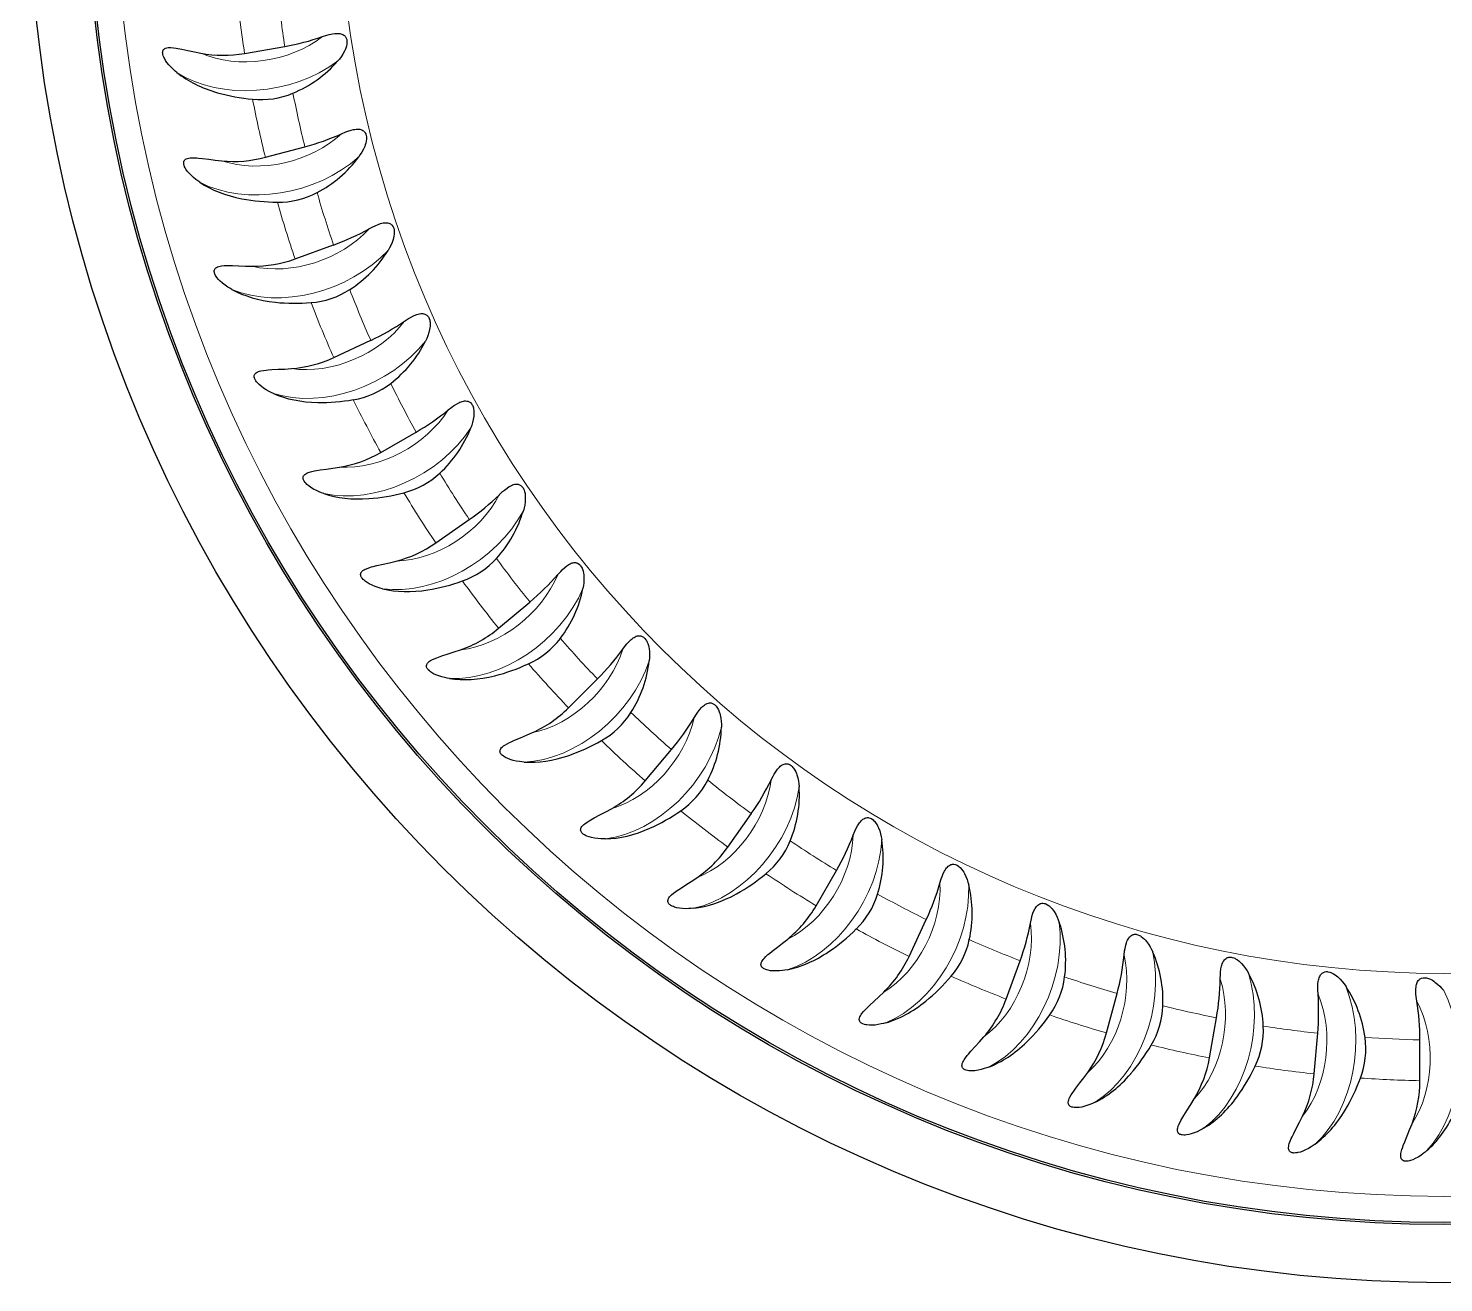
# Model space of a CAD drawing. Extents: x 0 to 297, y 0 to 529.
# Drawn here: x 119.11 to 153.79, y 459.99 to 490.74 of the extents above; entities that cross this region are included whole.
import ezdxf

# ---------------------------------------------------------------- set-up
doc = ezdxf.new("R2010")
doc.units = 0

msp = doc.modelspace()

# ---------------------------------------------------------------- linework, layer by layer
at = {"color": 7, "lineweight": 30, "ltscale": 0.025005}
for p, q in [((124.41, 490.119), (125.395, 490.293)), ((124.92, 487.574), (125.886, 487.833)), ((125.65, 485.083), (126.589, 485.425)), ((126.594, 482.665), (127.5, 483.088)), ((127.745, 480.339), (128.611, 480.839)), ((130.633, 476.03), (131.399, 476.673)), ((134.225, 472.289), (134.867, 473.055)), ((138.412, 469.228), (138.912, 470.094)), ((143.066, 466.94), (143.409, 467.88)), ((145.526, 466.109), (145.784, 467.076)), ((150.614, 465.105), (150.701, 466.101)), ((153.204, 464.939), (153.204, 465.939))]:
    msp.add_line(p, q, dxfattribs=at)
at = {"color": 7, "lineweight": 30, "ltscale": 0.025006}
for p, q in [((129.095, 478.121), (129.914, 478.695)), ((132.347, 474.081), (133.054, 474.788)), ((136.251, 470.667), (136.825, 471.486)), ((140.689, 467.982), (141.112, 468.889)), ((148.048, 465.496), (148.221, 466.481))]:
    msp.add_line(p, q, dxfattribs=at)
at = {"color": 7, "lineweight": 30}
for points in [[(126.319, 490.533), (126.425, 490.567), (126.479, 490.582), (126.56, 490.6), (126.622, 490.609), (126.654, 490.612), (126.685, 490.613), (126.716, 490.612), (126.747, 490.608), (126.772, 490.603), (126.795, 490.595), (126.821, 490.584), (126.844, 490.57), (126.859, 490.558), (126.872, 490.545), (126.883, 490.531), (126.893, 490.515), (126.908, 490.482), (126.913, 490.461), (126.917, 490.441), (126.919, 490.398), (126.918, 490.373), (126.914, 490.347), (126.903, 490.296), (126.887, 490.247), (126.873, 490.21), (126.856, 490.175), (126.818, 490.106), (126.775, 490.04), (126.733, 489.983), (126.688, 489.929)], [(122.753, 489.652), (122.709, 489.689), (122.665, 489.728), (122.609, 489.782), (122.557, 489.839), (122.508, 489.901), (122.474, 489.951), (122.444, 490.003), (122.431, 490.031), (122.419, 490.059), (122.408, 490.098), (122.405, 490.118), (122.403, 490.138), (122.404, 490.157), (122.407, 490.176), (122.414, 490.197), (122.425, 490.214), (122.439, 490.229), (122.456, 490.241), (122.475, 490.25), (122.505, 490.259), (122.537, 490.264), (122.569, 490.266), (122.602, 490.266), (122.669, 490.26), (122.734, 490.251), (122.778, 490.244), (122.869, 490.226), (123.023, 490.192), (123.179, 490.158), (123.337, 490.126)], [(126.786, 488.152), (126.888, 488.196), (126.94, 488.215), (127.02, 488.24), (127.081, 488.255), (127.112, 488.26), (127.144, 488.264), (127.174, 488.266), (127.206, 488.265), (127.23, 488.262), (127.255, 488.256), (127.281, 488.248), (127.306, 488.235), (127.321, 488.225), (127.335, 488.213), (127.348, 488.2), (127.359, 488.185), (127.377, 488.153), (127.384, 488.133), (127.389, 488.113), (127.395, 488.071), (127.396, 488.045), (127.395, 488.019), (127.388, 487.968), (127.377, 487.917), (127.365, 487.88), (127.352, 487.843), (127.32, 487.771), (127.282, 487.701), (127.245, 487.641), (127.205, 487.583)], [(123.31, 486.964), (123.262, 486.997), (123.216, 487.032), (123.156, 487.081), (123.098, 487.134), (123.044, 487.191), (123.006, 487.237), (122.971, 487.287), (122.956, 487.314), (122.942, 487.341), (122.928, 487.378), (122.923, 487.398), (122.919, 487.417), (122.918, 487.437), (122.919, 487.456), (122.925, 487.477), (122.934, 487.496), (122.947, 487.512), (122.963, 487.525), (122.981, 487.536), (123.011, 487.548), (123.041, 487.555), (123.073, 487.56), (123.106, 487.562), (123.173, 487.563), (123.239, 487.559), (123.284, 487.556), (123.375, 487.546), (123.532, 487.526), (123.691, 487.506), (123.851, 487.487)], [(127.458, 485.822), (127.556, 485.874), (127.607, 485.898), (127.684, 485.93), (127.743, 485.95), (127.774, 485.958), (127.805, 485.964), (127.835, 485.968), (127.867, 485.97), (127.892, 485.969), (127.916, 485.966), (127.943, 485.96), (127.969, 485.95), (127.985, 485.941), (128, 485.93), (128.014, 485.918), (128.026, 485.904), (128.047, 485.874), (128.056, 485.855), (128.063, 485.835), (128.072, 485.794), (128.075, 485.768), (128.077, 485.742), (128.074, 485.69), (128.067, 485.639), (128.059, 485.601), (128.049, 485.563), (128.024, 485.488), (127.992, 485.415), (127.961, 485.353), (127.926, 485.292)], [(124.1, 484.335), (124.049, 484.364), (123.999, 484.394), (123.935, 484.438), (123.873, 484.486), (123.814, 484.538), (123.772, 484.581), (123.734, 484.627), (123.716, 484.652), (123.7, 484.679), (123.682, 484.715), (123.675, 484.733), (123.67, 484.753), (123.667, 484.772), (123.667, 484.791), (123.671, 484.813), (123.678, 484.832), (123.689, 484.849), (123.705, 484.864), (123.722, 484.876), (123.75, 484.89), (123.78, 484.901), (123.811, 484.908), (123.844, 484.913), (123.91, 484.92), (123.977, 484.922), (124.021, 484.922), (124.113, 484.92), (124.271, 484.914), (124.431, 484.908), (124.592, 484.904)], [(128.331, 483.559), (128.424, 483.619), (128.472, 483.647), (128.546, 483.686), (128.604, 483.711), (128.634, 483.722), (128.664, 483.731), (128.694, 483.738), (128.725, 483.742), (128.75, 483.744), (128.775, 483.743), (128.802, 483.738), (128.829, 483.731), (128.846, 483.723), (128.862, 483.714), (128.876, 483.703), (128.89, 483.691), (128.913, 483.662), (128.924, 483.644), (128.932, 483.624), (128.945, 483.584), (128.951, 483.559), (128.954, 483.533), (128.957, 483.481), (128.954, 483.429), (128.949, 483.391), (128.942, 483.352), (128.923, 483.276), (128.899, 483.2), (128.873, 483.135), (128.843, 483.071)], [(125.115, 481.785), (125.062, 481.809), (125.01, 481.835), (124.942, 481.873), (124.876, 481.915), (124.813, 481.962), (124.767, 482.001), (124.725, 482.044), (124.705, 482.068), (124.687, 482.092), (124.666, 482.127), (124.658, 482.145), (124.651, 482.163), (124.646, 482.183), (124.644, 482.202), (124.646, 482.223), (124.652, 482.243), (124.662, 482.261), (124.675, 482.277), (124.691, 482.291), (124.718, 482.308), (124.747, 482.32), (124.778, 482.331), (124.81, 482.339), (124.875, 482.351), (124.941, 482.359), (124.986, 482.363), (125.078, 482.369), (125.235, 482.377), (125.395, 482.384), (125.556, 482.394)], [(129.398, 481.38), (129.486, 481.448), (129.531, 481.481), (129.601, 481.526), (129.657, 481.556), (129.685, 481.569), (129.715, 481.581), (129.744, 481.59), (129.774, 481.597), (129.799, 481.601), (129.824, 481.602), (129.852, 481.6), (129.879, 481.595), (129.896, 481.589), (129.913, 481.581), (129.929, 481.572), (129.943, 481.56), (129.969, 481.534), (129.981, 481.516), (129.991, 481.498), (130.008, 481.459), (130.015, 481.435), (130.021, 481.409), (130.028, 481.358), (130.03, 481.306), (130.028, 481.267), (130.025, 481.228), (130.013, 481.15), (129.995, 481.073), (129.974, 481.005), (129.951, 480.939)], [(126.349, 479.333), (126.294, 479.352), (126.24, 479.374), (126.169, 479.406), (126.1, 479.442), (126.033, 479.483), (125.984, 479.518), (125.937, 479.557), (125.916, 479.579), (125.895, 479.602), (125.872, 479.634), (125.862, 479.652), (125.853, 479.67), (125.847, 479.688), (125.844, 479.707), (125.843, 479.729), (125.847, 479.749), (125.855, 479.768), (125.868, 479.785), (125.882, 479.8), (125.908, 479.819), (125.936, 479.834), (125.965, 479.847), (125.997, 479.858), (126.061, 479.876), (126.126, 479.89), (126.169, 479.898), (126.26, 479.912), (126.417, 479.933), (126.576, 479.954), (126.735, 479.978)], [(130.651, 479.303), (130.732, 479.379), (130.774, 479.415), (130.84, 479.466), (130.893, 479.501), (130.92, 479.516), (130.949, 479.53), (130.977, 479.542), (131.007, 479.552), (131.031, 479.558), (131.056, 479.561), (131.084, 479.562), (131.111, 479.559), (131.129, 479.555), (131.146, 479.548), (131.163, 479.54), (131.178, 479.53), (131.206, 479.506), (131.219, 479.49), (131.231, 479.472), (131.251, 479.435), (131.261, 479.411), (131.269, 479.386), (131.28, 479.336), (131.286, 479.284), (131.288, 479.245), (131.288, 479.206), (131.283, 479.127), (131.272, 479.049), (131.257, 478.98), (131.24, 478.912)], [(127.791, 476.998), (127.735, 477.012), (127.679, 477.029), (127.606, 477.055), (127.534, 477.085), (127.463, 477.12), (127.411, 477.151), (127.362, 477.185), (127.339, 477.205), (127.316, 477.226), (127.29, 477.256), (127.278, 477.273), (127.269, 477.29), (127.261, 477.308), (127.256, 477.327), (127.253, 477.348), (127.256, 477.369), (127.262, 477.388), (127.273, 477.406), (127.286, 477.423), (127.31, 477.444), (127.336, 477.461), (127.364, 477.477), (127.395, 477.49), (127.457, 477.514), (127.521, 477.533), (127.564, 477.545), (127.653, 477.567), (127.807, 477.602), (127.963, 477.637), (128.12, 477.674)], [(132.08, 477.343), (132.154, 477.425), (132.193, 477.465), (132.254, 477.522), (132.304, 477.561), (132.33, 477.579), (132.357, 477.595), (132.384, 477.61), (132.412, 477.622), (132.436, 477.63), (132.461, 477.636), (132.488, 477.639), (132.516, 477.638), (132.534, 477.635), (132.552, 477.63), (132.569, 477.624), (132.585, 477.615), (132.615, 477.593), (132.63, 477.578), (132.643, 477.562), (132.666, 477.527), (132.678, 477.504), (132.688, 477.48), (132.704, 477.43), (132.714, 477.379), (132.72, 477.341), (132.723, 477.302), (132.725, 477.223), (132.72, 477.144), (132.712, 477.074), (132.7, 477.005)], [(133.674, 475.515), (133.741, 475.604), (133.776, 475.647), (133.832, 475.708), (133.878, 475.752), (133.902, 475.772), (133.928, 475.791), (133.954, 475.807), (133.981, 475.822), (134.004, 475.832), (134.028, 475.84), (134.055, 475.845), (134.083, 475.847), (134.101, 475.846), (134.119, 475.842), (134.137, 475.837), (134.154, 475.83), (134.185, 475.811), (134.201, 475.797), (134.216, 475.782), (134.242, 475.749), (134.256, 475.727), (134.268, 475.704), (134.288, 475.656), (134.303, 475.607), (134.312, 475.568), (134.319, 475.53), (134.327, 475.452), (134.33, 475.372), (134.327, 475.302), (134.322, 475.232)], [(129.432, 474.797), (129.375, 474.807), (129.318, 474.819), (129.242, 474.838), (129.168, 474.861), (129.095, 474.89), (129.04, 474.916), (128.988, 474.947), (128.963, 474.964), (128.939, 474.983), (128.91, 475.011), (128.897, 475.027), (128.886, 475.043), (128.876, 475.06), (128.87, 475.078), (128.866, 475.099), (128.866, 475.12), (128.871, 475.14), (128.88, 475.159), (128.892, 475.177), (128.913, 475.199), (128.938, 475.219), (128.965, 475.237), (128.994, 475.253), (129.054, 475.282), (129.116, 475.307), (129.158, 475.322), (129.245, 475.352), (129.395, 475.4), (129.548, 475.449), (129.7, 475.5)], [(135.422, 473.833), (135.48, 473.927), (135.512, 473.973), (135.563, 474.039), (135.604, 474.086), (135.627, 474.109), (135.65, 474.13), (135.675, 474.148), (135.701, 474.166), (135.723, 474.177), (135.746, 474.187), (135.773, 474.195), (135.8, 474.199), (135.818, 474.199), (135.837, 474.198), (135.855, 474.194), (135.872, 474.189), (135.905, 474.172), (135.922, 474.16), (135.939, 474.147), (135.967, 474.116), (135.983, 474.095), (135.997, 474.073), (136.021, 474.027), (136.04, 473.979), (136.052, 473.942), (136.063, 473.904), (136.078, 473.827), (136.087, 473.748), (136.091, 473.678), (136.092, 473.607)], [(131.258, 472.748), (131.2, 472.753), (131.142, 472.76), (131.066, 472.772), (130.99, 472.789), (130.914, 472.811), (130.858, 472.833), (130.803, 472.858), (130.776, 472.874), (130.751, 472.891), (130.72, 472.916), (130.705, 472.93), (130.693, 472.945), (130.682, 472.962), (130.674, 472.979), (130.668, 473), (130.666, 473.021), (130.669, 473.041), (130.677, 473.061), (130.687, 473.079), (130.707, 473.104), (130.73, 473.126), (130.755, 473.146), (130.782, 473.164), (130.84, 473.198), (130.899, 473.228), (130.939, 473.247), (131.023, 473.284), (131.169, 473.346), (131.317, 473.407), (131.464, 473.472)], [(137.309, 472.31), (137.36, 472.408), (137.387, 472.457), (137.432, 472.527), (137.469, 472.578), (137.489, 472.602), (137.511, 472.625), (137.534, 472.646), (137.558, 472.665), (137.579, 472.679), (137.601, 472.691), (137.627, 472.701), (137.654, 472.707), (137.672, 472.709), (137.691, 472.709), (137.709, 472.707), (137.727, 472.703), (137.761, 472.69), (137.78, 472.679), (137.797, 472.667), (137.828, 472.639), (137.845, 472.619), (137.861, 472.599), (137.889, 472.555), (137.913, 472.509), (137.928, 472.473), (137.942, 472.436), (137.963, 472.36), (137.98, 472.283), (137.99, 472.213), (137.996, 472.143)], [(133.256, 470.866), (133.198, 470.866), (133.14, 470.867), (133.062, 470.873), (132.985, 470.883), (132.908, 470.899), (132.85, 470.915), (132.793, 470.936), (132.765, 470.949), (132.738, 470.964), (132.705, 470.986), (132.69, 470.999), (132.676, 471.013), (132.663, 471.028), (132.654, 471.045), (132.646, 471.065), (132.643, 471.086), (132.644, 471.106), (132.65, 471.127), (132.658, 471.146), (132.676, 471.172), (132.697, 471.196), (132.72, 471.218), (132.746, 471.239), (132.8, 471.278), (132.856, 471.313), (132.895, 471.335), (132.975, 471.38), (133.115, 471.453), (133.257, 471.528), (133.398, 471.605)], [(139.322, 470.956), (139.364, 471.059), (139.387, 471.11), (139.425, 471.184), (139.458, 471.238), (139.476, 471.264), (139.496, 471.288), (139.517, 471.311), (139.539, 471.332), (139.559, 471.348), (139.58, 471.362), (139.605, 471.374), (139.631, 471.383), (139.649, 471.386), (139.668, 471.388), (139.686, 471.387), (139.704, 471.385), (139.74, 471.374), (139.759, 471.366), (139.777, 471.355), (139.811, 471.33), (139.829, 471.312), (139.847, 471.293), (139.879, 471.252), (139.906, 471.208), (139.925, 471.173), (139.941, 471.138), (139.97, 471.064), (139.992, 470.988), (140.009, 470.92), (140.021, 470.851)], [(141.446, 469.784), (141.478, 469.89), (141.497, 469.942), (141.528, 470.02), (141.557, 470.076), (141.572, 470.103), (141.59, 470.13), (141.609, 470.154), (141.629, 470.177), (141.647, 470.195), (141.667, 470.21), (141.691, 470.224), (141.716, 470.235), (141.734, 470.241), (141.752, 470.244), (141.77, 470.245), (141.789, 470.244), (141.825, 470.237), (141.845, 470.23), (141.864, 470.221), (141.9, 470.198), (141.92, 470.182), (141.939, 470.165), (141.974, 470.127), (142.006, 470.085), (142.027, 470.052), (142.046, 470.018), (142.081, 469.948), (142.111, 469.874), (142.132, 469.807), (142.151, 469.739)], [(135.41, 469.165), (135.353, 469.16), (135.294, 469.156), (135.217, 469.155), (135.139, 469.159), (135.061, 469.168), (135.001, 469.179), (134.943, 469.195), (134.914, 469.205), (134.886, 469.217), (134.851, 469.237), (134.835, 469.248), (134.819, 469.261), (134.806, 469.275), (134.795, 469.291), (134.785, 469.31), (134.78, 469.331), (134.78, 469.351), (134.784, 469.372), (134.791, 469.392), (134.806, 469.419), (134.824, 469.445), (134.846, 469.469), (134.869, 469.492), (134.92, 469.536), (134.973, 469.575), (135.01, 469.601), (135.086, 469.653), (135.219, 469.738), (135.354, 469.824), (135.488, 469.913)], [(143.663, 468.801), (143.686, 468.909), (143.7, 468.963), (143.725, 469.043), (143.748, 469.102), (143.762, 469.13), (143.777, 469.158), (143.793, 469.184), (143.812, 469.209), (143.828, 469.228), (143.847, 469.245), (143.869, 469.261), (143.893, 469.274), (143.91, 469.281), (143.928, 469.286), (143.946, 469.288), (143.965, 469.289), (144.002, 469.285), (144.022, 469.28), (144.042, 469.272), (144.079, 469.253), (144.101, 469.239), (144.121, 469.223), (144.16, 469.188), (144.195, 469.15), (144.219, 469.119), (144.241, 469.087), (144.282, 469.019), (144.318, 468.949), (144.345, 468.884), (144.37, 468.818)], [(145.958, 468.015), (145.971, 468.125), (145.981, 468.18), (145.998, 468.262), (146.016, 468.322), (146.027, 468.351), (146.04, 468.38), (146.054, 468.408), (146.07, 468.434), (146.085, 468.454), (146.102, 468.473), (146.123, 468.491), (146.146, 468.507), (146.162, 468.515), (146.18, 468.521), (146.198, 468.525), (146.216, 468.528), (146.253, 468.527), (146.273, 468.523), (146.294, 468.518), (146.333, 468.502), (146.356, 468.49), (146.378, 468.476), (146.419, 468.444), (146.457, 468.409), (146.484, 468.38), (146.509, 468.35), (146.555, 468.287), (146.597, 468.219), (146.63, 468.157), (146.66, 468.094)], [(137.705, 467.658), (137.648, 467.648), (137.59, 467.64), (137.513, 467.632), (137.435, 467.628), (137.356, 467.63), (137.296, 467.636), (137.237, 467.647), (137.207, 467.655), (137.178, 467.665), (137.141, 467.681), (137.124, 467.691), (137.108, 467.702), (137.093, 467.716), (137.08, 467.73), (137.069, 467.749), (137.063, 467.769), (137.06, 467.789), (137.062, 467.81), (137.068, 467.83), (137.08, 467.859), (137.097, 467.886), (137.116, 467.912), (137.137, 467.937), (137.184, 467.985), (137.233, 468.029), (137.267, 468.058), (137.339, 468.116), (137.464, 468.212), (137.591, 468.31), (137.717, 468.411)], [(148.312, 467.432), (148.316, 467.543), (148.321, 467.598), (148.331, 467.681), (148.344, 467.743), (148.352, 467.773), (148.362, 467.803), (148.374, 467.832), (148.388, 467.86), (148.401, 467.881), (148.416, 467.901), (148.435, 467.921), (148.457, 467.938), (148.473, 467.948), (148.489, 467.955), (148.507, 467.961), (148.525, 467.965), (148.562, 467.967), (148.582, 467.966), (148.603, 467.962), (148.644, 467.95), (148.667, 467.939), (148.69, 467.928), (148.734, 467.9), (148.775, 467.868), (148.804, 467.842), (148.832, 467.814), (148.884, 467.755), (148.931, 467.691), (148.97, 467.632), (149.005, 467.572)], [(150.709, 467.056), (150.703, 467.167), (150.702, 467.223), (150.706, 467.306), (150.713, 467.369), (150.719, 467.4), (150.726, 467.431), (150.735, 467.46), (150.747, 467.489), (150.758, 467.511), (150.771, 467.533), (150.789, 467.554), (150.809, 467.573), (150.823, 467.584), (150.839, 467.593), (150.856, 467.601), (150.874, 467.606), (150.91, 467.612), (150.931, 467.612), (150.952, 467.61), (150.994, 467.601), (151.018, 467.593), (151.042, 467.583), (151.088, 467.559), (151.132, 467.531), (151.163, 467.507), (151.193, 467.482), (151.25, 467.428), (151.303, 467.368), (151.346, 467.313), (151.387, 467.256)], [(153.129, 466.891), (153.113, 467.001), (153.108, 467.056), (153.104, 467.14), (153.106, 467.203), (153.109, 467.234), (153.113, 467.265), (153.12, 467.296), (153.129, 467.325), (153.138, 467.349), (153.149, 467.371), (153.165, 467.394), (153.183, 467.415), (153.197, 467.427), (153.212, 467.437), (153.228, 467.446), (153.245, 467.453), (153.281, 467.462), (153.302, 467.464), (153.323, 467.464), (153.365, 467.458), (153.39, 467.453), (153.415, 467.445), (153.463, 467.425), (153.509, 467.401), (153.542, 467.38), (153.574, 467.357), (153.635, 467.308), (153.693, 467.254), (153.741, 467.203), (153.787, 467.149)], [(140.122, 466.358), (140.066, 466.342), (140.009, 466.329), (139.933, 466.314), (139.855, 466.304), (139.777, 466.299), (139.717, 466.3), (139.656, 466.306), (139.626, 466.311), (139.596, 466.318), (139.558, 466.331), (139.54, 466.339), (139.523, 466.349), (139.507, 466.361), (139.494, 466.374), (139.481, 466.392), (139.473, 466.411), (139.469, 466.431), (139.468, 466.452), (139.472, 466.473), (139.482, 466.503), (139.496, 466.532), (139.513, 466.559), (139.532, 466.586), (139.575, 466.637), (139.62, 466.686), (139.651, 466.717), (139.718, 466.781), (139.834, 466.888), (139.951, 466.997), (140.068, 467.108)], [(142.643, 465.272), (142.588, 465.252), (142.533, 465.234), (142.458, 465.213), (142.382, 465.196), (142.304, 465.184), (142.244, 465.18), (142.184, 465.18), (142.153, 465.182), (142.123, 465.187), (142.084, 465.197), (142.065, 465.203), (142.047, 465.212), (142.03, 465.222), (142.016, 465.234), (142.001, 465.251), (141.991, 465.269), (141.986, 465.288), (141.984, 465.31), (141.986, 465.331), (141.993, 465.361), (142.004, 465.391), (142.019, 465.42), (142.036, 465.448), (142.073, 465.503), (142.114, 465.555), (142.143, 465.59), (142.203, 465.659), (142.31, 465.776), (142.417, 465.894), (142.524, 466.015)], [(145.249, 464.411), (145.197, 464.386), (145.143, 464.363), (145.071, 464.335), (144.996, 464.312), (144.92, 464.293), (144.86, 464.284), (144.8, 464.279), (144.769, 464.279), (144.738, 464.28), (144.699, 464.287), (144.68, 464.292), (144.661, 464.299), (144.643, 464.307), (144.628, 464.318), (144.612, 464.334), (144.6, 464.351), (144.593, 464.37), (144.589, 464.391), (144.589, 464.412), (144.594, 464.443), (144.603, 464.473), (144.614, 464.503), (144.629, 464.533), (144.662, 464.591), (144.698, 464.647), (144.723, 464.683), (144.778, 464.758), (144.873, 464.884), (144.97, 465.011), (145.066, 465.14)], [(147.921, 463.78), (147.87, 463.75), (147.819, 463.723), (147.749, 463.689), (147.677, 463.659), (147.602, 463.634), (147.544, 463.619), (147.484, 463.609), (147.454, 463.606), (147.423, 463.605), (147.383, 463.608), (147.363, 463.612), (147.344, 463.617), (147.326, 463.624), (147.309, 463.633), (147.292, 463.647), (147.279, 463.664), (147.27, 463.682), (147.265, 463.702), (147.263, 463.723), (147.265, 463.755), (147.271, 463.786), (147.28, 463.817), (147.292, 463.848), (147.32, 463.908), (147.351, 463.967), (147.373, 464.005), (147.42, 464.084), (147.505, 464.218), (147.59, 464.353), (147.674, 464.491)], [(150.637, 463.384), (150.589, 463.35), (150.541, 463.318), (150.474, 463.279), (150.405, 463.243), (150.332, 463.211), (150.275, 463.191), (150.217, 463.176), (150.187, 463.17), (150.156, 463.167), (150.116, 463.166), (150.096, 463.168), (150.077, 463.171), (150.058, 463.177), (150.04, 463.185), (150.022, 463.197), (150.008, 463.212), (149.998, 463.229), (149.99, 463.249), (149.986, 463.27), (149.986, 463.302), (149.989, 463.333), (149.996, 463.365), (150.004, 463.397), (150.027, 463.46), (150.053, 463.521), (150.071, 463.561), (150.112, 463.644), (150.184, 463.784), (150.258, 463.926), (150.33, 464.071)], [(153.377, 463.226), (153.333, 463.189), (153.287, 463.153), (153.224, 463.107), (153.158, 463.065), (153.089, 463.028), (153.034, 463.003), (152.977, 462.982), (152.948, 462.974), (152.917, 462.968), (152.878, 462.964), (152.858, 462.964), (152.838, 462.966), (152.818, 462.97), (152.8, 462.976), (152.781, 462.987), (152.766, 463.001), (152.754, 463.017), (152.745, 463.036), (152.739, 463.056), (152.736, 463.088), (152.736, 463.12), (152.74, 463.151), (152.746, 463.184), (152.763, 463.249), (152.783, 463.312), (152.798, 463.354), (152.832, 463.44), (152.891, 463.586), (152.952, 463.734), (153.011, 463.884)]]:
    msp.add_lwpolyline(points, dxfattribs=at)
for radius in [34.7, 33.275, 33.225]:
    msp.add_circle((153.811, 494.687), radius, dxfattribs=at)
at = {"color": 7, "lineweight": 13}
for radius in [32.583, 27.117]:
    msp.add_circle((153.811, 494.687), radius, dxfattribs=at)
for radius, start, end in [(29.754, 186.0234, 188.8309), (28.754, 186.1086, 188.7902), (29.754, 191.0234, 193.8309), (28.754, 191.1086, 193.7902), (28.754, 196.1086, 198.7902), (29.754, 196.0234, 198.8309), (28.754, 201.1086, 203.7902), (29.754, 201.0234, 203.8309), (28.754, 206.1086, 208.7902), (29.754, 206.0234, 208.8309), (28.754, 211.1086, 213.7902), (29.754, 211.0234, 213.8309), (28.754, 216.1086, 218.7902), (29.754, 216.0234, 218.8309), (28.754, 221.1086, 223.7902), (29.754, 221.0234, 223.8309), (28.754, 226.1086, 228.7902), (29.754, 226.0234, 228.8309), (28.754, 231.1086, 233.7902), (29.754, 231.0234, 233.8309), (28.754, 236.1086, 238.7902), (29.754, 236.0234, 238.8309), (28.754, 241.1086, 243.7902), (29.754, 241.0234, 243.8309), (28.754, 246.1086, 248.7902), (29.754, 246.0234, 248.8309), (28.754, 251.1086, 253.7902), (28.754, 256.1086, 258.7902), (29.754, 251.0234, 253.8309), (28.754, 261.1086, 263.7902), (29.754, 256.0234, 258.8309), (28.754, 266.1086, 268.7902), (29.754, 261.0234, 263.8309), (29.754, 266.0234, 268.8309)]:
    msp.add_arc((153.811, 494.687), radius, start, end, dxfattribs=at)
at = {"color": 7, "lineweight": 30}
for centre, radius, start, end in [((124.345, 496.237), 6.037, 280.01, 289.0866), ((123.892, 493.038), 2.964, 259.2088, 280.0514), ((124.459, 491.889), 2.967, 292.5093, 318.6716), ((125.029, 493.686), 4.707, 254.2175, 264.8451), ((124.807, 491.02), 2.032, 264.3091, 292.8263), ((124.322, 493.663), 6.037, 285.01, 294.0866), ((124.15, 490.437), 2.964, 264.2088, 285.0514), ((124.815, 489.341), 2.967, 297.5093, 323.6716), ((125.226, 491.182), 4.707, 259.2175, 269.8451), ((125.237, 488.506), 2.032, 269.3094, 297.8256), ((124.524, 491.097), 6.037, 290.01, 299.0866), ((125.391, 486.834), 2.967, 302.5093, 328.6716), ((124.633, 487.868), 2.964, 269.2088, 290.0515), ((125.885, 486.039), 2.032, 274.3094, 302.8256), ((125.64, 488.703), 4.707, 264.2175, 274.8451), ((124.948, 488.558), 6.037, 295.01, 304.0866), ((126.184, 484.387), 2.967, 307.5093, 333.6716), ((125.339, 485.351), 2.964, 274.2088, 295.0515), ((126.745, 483.638), 2.032, 279.3094, 307.8256), ((126.269, 486.271), 4.707, 269.2175, 279.8451), ((125.592, 486.066), 6.037, 300.01, 309.0866), ((127.187, 482.018), 2.967, 312.5093, 338.6716), ((126.261, 482.904), 2.964, 279.2088, 300.0515), ((127.811, 481.321), 2.032, 284.3094, 312.8256), ((127.107, 483.902), 4.707, 274.2175, 284.8451), ((126.451, 483.639), 6.037, 305.01, 314.0866), ((128.392, 479.746), 2.967, 317.5093, 343.6716), ((127.392, 480.548), 2.964, 284.2088, 305.0514), ((129.075, 479.106), 2.032, 289.3094, 317.8256), ((128.148, 481.616), 4.707, 279.2175, 289.8451), ((127.518, 481.297), 6.037, 310.01, 319.0866), ((129.791, 477.588), 2.967, 322.5093, 348.6716), ((128.725, 478.299), 2.964, 289.2088, 310.0515), ((130.527, 477.009), 2.032, 294.3094, 322.8256), ((128.785, 479.056), 6.037, 315.01, 324.0866), ((129.385, 479.429), 4.707, 284.2175, 294.8451), ((131.373, 475.559), 2.967, 327.5093, 353.6716), ((130.249, 476.175), 2.964, 294.2088, 315.0514), ((132.156, 475.047), 2.032, 299.3094, 327.8256), ((130.242, 476.934), 6.037, 320.01, 329.0866), ((133.125, 473.676), 2.967, 332.515, 358.6783), ((130.808, 477.358), 4.707, 289.2175, 299.8451), ((131.952, 474.192), 2.964, 299.2088, 320.0514), ((133.95, 473.234), 2.032, 304.3094, 332.8256), ((131.879, 474.948), 6.037, 325.01, 334.0866), ((135.035, 471.953), 2.967, 337.515, 3.6783), ((132.406, 475.419), 4.707, 294.2175, 304.8451), ((133.683, 473.111), 6.037, 330.01, 339.0866), ((133.821, 472.365), 2.964, 304.2088, 325.0514), ((135.896, 471.585), 2.032, 309.3094, 337.8256), ((137.088, 470.403), 2.967, 342.5093, 8.6716), ((134.167, 473.627), 4.707, 299.2175, 309.8451), ((137.977, 470.111), 2.032, 314.3094, 342.8256), ((135.64, 471.439), 6.037, 335.01, 344.0866), ((139.268, 469.038), 2.967, 347.515, 13.6783), ((135.843, 470.708), 2.964, 309.2088, 330.0515), ((141.559, 467.868), 2.967, 352.5093, 18.6716), ((136.077, 471.995), 4.707, 304.2175, 314.8451), ((137.736, 469.944), 6.037, 340.01, 349.0866), ((140.179, 468.825), 2.032, 319.3094, 347.8256), ((138.001, 469.233), 2.964, 314.2088, 335.0514), ((139.953, 468.637), 6.037, 345.01, 354.0866), ((143.943, 466.902), 2.967, 357.5093, 23.6716), ((138.122, 470.536), 4.707, 309.2175, 319.8451), ((142.485, 467.735), 2.032, 324.3094, 352.8256), ((142.276, 467.528), 6.037, 350.01, 359.0866), ((146.402, 466.148), 2.967, 2.5093, 28.6716), ((148.918, 465.611), 2.967, 7.515, 33.6783), ((140.28, 467.952), 2.964, 319.2088, 340.0514), ((144.877, 466.851), 2.032, 329.3094, 357.8256), ((144.687, 466.626), 6.037, 355.01, 4.0866), ((147.168, 465.938), 6.037, 0.01, 9.0866), ((140.287, 469.26), 4.707, 314.2175, 324.8451), ((142.661, 466.874), 2.964, 324.2088, 345.0514), ((147.338, 466.178), 2.032, 334.3072, 2.8275), ((142.554, 468.178), 4.707, 319.2175, 329.8451), ((149.847, 465.722), 2.032, 339.3077, 7.8267), ((145.128, 466.008), 2.964, 329.2088, 350.0514), ((144.907, 467.298), 4.707, 324.2175, 334.8451), ((147.66, 465.36), 2.964, 334.2088, 355.0514), ((147.328, 466.626), 4.707, 329.2175, 339.8451), ((150.24, 464.936), 2.964, 339.2088, 0.0514)]:
    msp.add_arc(centre, radius, start, end, dxfattribs=at)
at = {"color": 7, "lineweight": 13}
for centre, major_axis, start_param, end_param in [((124.705, 491.601), (-2.314, -0.408), 0.820033, 2.211231), ((124.766, 491.253), (-2.807, -0.495), 0.654775, 2.19343), ((125.085, 489.076), (-2.27, -0.608), 0.820033, 2.211231), ((125.176, 488.734), (-2.753, -0.738), 0.654775, 2.19343), ((125.683, 486.594), (-2.208, -0.804), 0.820033, 2.211231), ((125.804, 486.261), (-2.678, -0.975), 0.654775, 2.19343), ((126.496, 484.173), (-2.13, -0.993), 0.820033, 2.211231), ((126.645, 483.852), (-2.583, -1.204), 0.654775, 2.19343), ((127.516, 481.832), (-2.035, -1.175), 0.820033, 2.211231), ((127.693, 481.526), (-2.468, -1.425), 0.654775, 2.19343), ((128.736, 479.589), (-1.925, -1.348), 0.820033, 2.211231), ((128.939, 479.3), (-2.335, -1.635), 0.654775, 2.19343), ((130.148, 477.461), (-1.8, -1.511), 0.820033, 2.211231), ((130.375, 477.19), (-2.183, -1.832), 0.654775, 2.19343), ((131.739, 475.464), (-1.662, -1.662), 0.820033, 2.211231), ((131.989, 475.214), (-2.015, -2.015), 0.654775, 2.19343), ((133.498, 473.614), (-1.511, -1.8), 0.820033, 2.211231), ((133.769, 473.387), (-1.832, -2.183), 0.654775, 2.19343), ((135.412, 471.924), (-1.348, -1.925), 0.820033, 2.211231), ((135.702, 471.721), (-1.635, -2.335), 0.654775, 2.19343), ((137.466, 470.407), (-1.175, -2.035), 0.820033, 2.211231), ((137.772, 470.23), (-1.425, -2.468), 0.654775, 2.19343), ((139.645, 469.074), (-0.993, -2.13), 0.820033, 2.211231), ((139.965, 468.925), (-1.204, -2.583), 0.654775, 2.19343), ((142.263, 467.816), (-0.975, -2.678), 0.654775, 2.19343), ((141.931, 467.937), (-0.804, -2.208), 0.820033, 2.211231), ((144.307, 467.003), (-0.608, -2.27), 0.820033, 2.211231), ((144.649, 466.912), (-0.738, -2.753), 0.654775, 2.19343), ((146.756, 466.28), (-0.408, -2.314), 0.820033, 2.211231), ((147.104, 466.219), (-0.495, -2.807), 0.654775, 2.19343), ((149.611, 465.743), (-0.248, -2.839), 0.654775, 2.19343), ((152.15, 465.487), (0, -2.85), 0.654775, 2.19343), ((149.259, 465.774), (-0.205, -2.341), 0.820033, 2.211231), ((151.796, 465.487), (0, -2.35), 0.820033, 2.211231)]:
    msp.add_ellipse(centre, major_axis=major_axis, ratio=0.707107, start_param=start_param, end_param=end_param, dxfattribs=at)
at = {"color": 7, "lineweight": 30}
for centre, major_axis, ratio, start_param, end_param in [((169.373, 526.088), (46.978, 36.071), 0.18706, 3.187448, 3.278003), ((166.577, 527.324), (43.655, 40.028), 0.18706, 3.187448, 3.278003), ((163.683, 528.313), (-40, -43.681), 0.18706, 0.045855, 0.13641), ((160.715, 529.045), (-36.041, -47.001), 0.18706, 0.045855, 0.13641), ((157.29, 528.867), (-31.403, -49.314), 0.188278, 0.04618, 0.137326), ((154.644, 529.722), (-27.332, -52.545), 0.18706, 0.045855, 0.13641), ((151.587, 529.661), (-22.648, -54.727), 0.18706, 0.045855, 0.13641), ((148.548, 529.334), (-17.792, -56.493), 0.18706, 0.045855, 0.13641), ((145.548, 528.744), (-12.801, -57.829), 0.18706, 0.045855, 0.13641), ((142.611, 527.894), (-7.712, -58.724), 0.18706, 0.045855, 0.13641), ((139.759, 526.791), (-2.565, -59.173), 0.18706, 0.045855, 0.13641), ((137.015, 525.445), (2.602, -59.172), 0.18706, 0.045855, 0.13641), ((134.398, 523.864), (7.75, -58.72), 0.18706, 0.045855, 0.13641), ((131.929, 522.061), (12.838, -57.821), 0.18706, 0.045855, 0.13641), ((129.864, 519.322), (17.591, -55.755), 0.188278, 0.04618, 0.137326), ((127.508, 517.845), (22.683, -54.713), 0.18706, 0.045855, 0.13641), ((125.95, 514.789), (27.005, -51.853), 0.188278, 0.04618, 0.137326)]:
    msp.add_ellipse(centre, major_axis=major_axis, ratio=ratio, start_param=start_param, end_param=end_param, dxfattribs=at)

doc.saveas('drawing.dxf')
